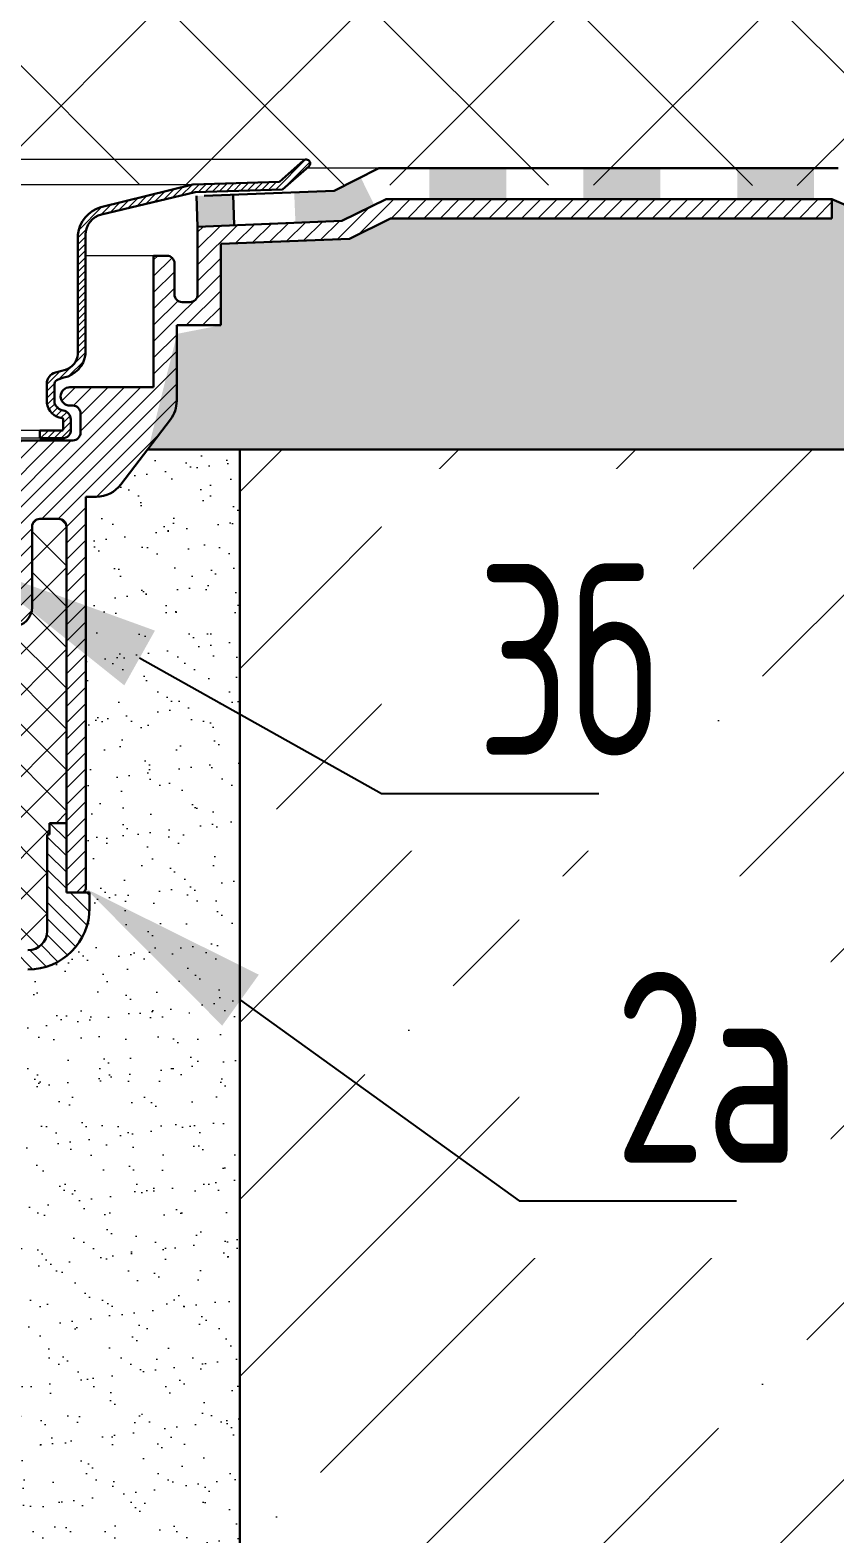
# Model space of a CAD drawing. Header units: millimetres. Extents: x -360149 to 682031, y -35655 to 209517.
# Drawn here: x 597201.7 to 597358.3, y 115422.5 to 115714.8 of the extents above; entities that cross this region are included whole.
import ezdxf
from ezdxf import colors
from ezdxf.entities.mleader import LeaderData, LeaderLine
from ezdxf.math import Vec2, Vec3

# ---------------------------------------------------------------- set-up
doc = ezdxf.new("R2010")
doc.units = ezdxf.units.MM
doc.header["$MEASUREMENT"] = 0
doc.linetypes.add('ACAD_ISO03W100', pattern=[30, 12, -18])
doc.linetypes.add('ACAD_ISO04W100', pattern=[30, 24, -3, 0, -3])
doc.layers.get('0').update_dxf_attribs({"color": 250, "lineweight": 9})
for name, color, linetype, lineweight in [('АР_Выноски АПР', 7, 'Continuous', 5), ('Основной', 7, 'Continuous', 30), ('Штриховка', 7, 'Continuous', 5)]:
    doc.layers.add(name, color=color, linetype=linetype, lineweight=lineweight)
doc.styles.add('ISOCPEUR', font='isocpeur.ttf', dxfattribs={"width": 0.7})

msp = doc.modelspace()

# ---------------------------------------------------------------- hatches: boundary and pattern name
at = {"layer": 'Штриховка'}
h = msp.add_hatch(dxfattribs=at)
h.set_pattern_fill('ANSI37', color=256, scale=224.451986)
h.set_pattern_definition([(45, (585125.794, 112506.023), (-19.83894, 19.83894), []), (135, (585125.794, 112506.023), (-19.83894, -19.83894), [])])
h.paths.add_polyline_path([(597691.39, 115684.22), (597186.38, 115684.8), (597186.24, 115983.49), (597691.39, 115983.49)])
at = {"layer": 'Штриховка', "linetype": 'Continuous'}
h = msp.add_hatch(dxfattribs=at)
h.set_pattern_fill('ANSI31', color=256, scale=7.481733, style=0)
h.set_pattern_definition([(45, (590349.5172, 114702.4834), (-0.661298, 0.661298), [])])
edge = h.paths.add_edge_path()
edge.add_line((597254.93, 115689.46), (597250.26, 115685.32))
edge.add_line((597250.26, 115685.32), (597233.37, 115684.8))
edge.add_line((597233.37, 115684.8), (597215.51, 115680.41))
edge.add_arc((597217.38, 115674.26), 6.43, 106.949, 172.8493)
edge.add_line((597211, 115675.06), (597211, 115651.83))
edge.add_arc((597207.74, 115652.01), 3.27, 279.9138, 356.8405, ccw=False)
edge.add_line((597208.3, 115648.79), (597206.66, 115648.26))
edge.add_arc((597207.23, 115646.09), 2.25, 104.8043, 180.0002)
edge.add_line((597204.98, 115646.09), (597204.98, 115642.34))
edge.add_arc((597208.33, 115642.76), 3.38, 187.1324, 263.9188)
edge.add_arc((597207.98, 115639.23), 0.168, -7.1345, 90, ccw=False)
edge.add_line((597208.14, 115639.21), (597208.14, 115637.17))
edge.add_arc((597207.95, 115637.17), 0.191, -90, 0, ccw=False)
edge.add_line((597207.95, 115636.98), (597203.63, 115636.98))
edge.add_line((597203.63, 115636.98), (597203.63, 115635.48))
edge.add_line((597203.63, 115635.48), (597208.04, 115635.48))
edge.add_arc((597208.04, 115637.09), 1.61, 270.0274, 365.0611)
edge.add_line((597209.64, 115637.23), (597209.64, 115639.15))
edge.add_arc((597207.88, 115639.15), 1.76, 360, 440.8196)
edge.add_arc((597208.5, 115642.98), 2.12, 197.5337, 260.8196, ccw=False)
edge.add_line((597206.48, 115642.34), (597206.48, 115646.09))
edge.add_arc((597207.43, 115646.01), 0.951, 104.7142, 175.0535, ccw=False)
edge.add_line((597207.19, 115646.93), (597208.3, 115647.29))
edge.add_arc((597207.2, 115652.53), 5.35, 281.8527, 352.076)
edge.add_line((597212.5, 115651.79), (597212.5, 115675.06))
edge.add_arc((597216.69, 115674.95), 4.2, 104.6515, 178.5397, ccw=False)
edge.add_line((597215.63, 115679.01), (597233.8, 115683.31))
edge.add_line((597233.8, 115683.31), (597250.84, 115683.84))
edge.add_line((597250.84, 115683.84), (597255.93, 115688.33))
edge.add_arc((597255.43, 115688.9), 0.757, 311.3714, 491.416)
at = {"layer": 'Штриховка', "linetype": 'ACAD_ISO03W100', "ltscale": 0.5}
h = msp.add_hatch(color=7, dxfattribs=at)
h.dxf.hatch_style = 1
h.paths.add_polyline_path([(597266.02, 115686.18), (597260.88, 115683.59), (597253.09, 115683.28), (597253.33, 115677.37), (597262.36, 115677.73), (597268.66, 115680.84)])
h = msp.add_hatch(color=7, dxfattribs=at)
h.dxf.hatch_style = 1
h.paths.add_polyline_path([(597294.36, 115687.96), (597279.4, 115687.96), (597279.4, 115681.97), (597294.36, 115681.97)])
h = msp.add_hatch(color=7, dxfattribs=at)
h.dxf.hatch_style = 1
h.paths.add_polyline_path([(597324.29, 115687.96), (597309.32, 115687.96), (597309.32, 115681.97), (597324.29, 115681.97)])
h = msp.add_hatch(color=7, dxfattribs=at)
h.dxf.hatch_style = 1
h.paths.add_polyline_path([(597354.21, 115687.96), (597339.25, 115687.96), (597339.25, 115681.97), (597354.21, 115681.97)])
h = msp.add_hatch(color=7, dxfattribs=at)
h.dxf.hatch_style = 1
h.paths.add_polyline_path([(597241.19, 115682.81), (597234.07, 115682.59), (597234.31, 115676.61), (597241.42, 115676.89)])
at = {"layer": 'Штриховка'}
h = msp.add_hatch(dxfattribs=at)
h.set_pattern_fill('AR-SAND', color=256, scale=4.48904)
h.set_pattern_definition([(37.5, (585124.826, 113134.474), (-0.2827797, 8.6495884), [0, -6.8233404, 0, -7.6313675, 0, -7.2946895]), (7.5, (585124.826, 113134.474), (7.944598, 12.668726), [0, -3.6810126, 0, -6.1499844, 0, -2.356746]), (327.5, (585119.304, 113134.474), (13.9795065, 0.0254037), [0, -2.24452, 0, -8.0802715, 0, -10.5492433]), (317.5, (585119.304, 113134.474), (13.494622, 3.93992), [0, -1.12226, 0, -5.297067, 0, -6.0602036])])
h.paths.add_polyline_path([(597691.39, 115633.34), (597224.68, 115633.34), (597230.32, 115655.79), (597238.88, 115657.46), (597238.88, 115673.29), (597263.91, 115674.27), (597271.92, 115678.23), (597291.66, 115678.23), (597357.71, 115678.23), (597357.71, 115681.97), (597366.41, 115678.23), (597691.39, 115678.23)])
h = msp.add_hatch(dxfattribs=at)
h.set_pattern_fill('AR-SAND', color=256, scale=4.48904)
h.set_pattern_definition([(37.5, (585136.587, 112386.6955), (-0.2827797, 8.6495884), [0, -6.8233404, 0, -7.6313675, 0, -7.2946895]), (7.5, (585136.587, 112386.696), (7.944598, 12.668726), [0, -3.6810126, 0, -6.1499844, 0, -2.356746]), (327.5, (585131.065, 112386.6955), (13.9795065, 0.0254037), [0, -2.24452, 0, -8.0802715, 0, -10.5492433]), (317.5, (585131.065, 112386.696), (13.494622, 3.93992), [0, -1.12226, 0, -5.297067, 0, -6.0602036])])
edge = h.paths.add_edge_path()
edge.add_line((597242.49, 115304.15), (597175.15, 115304.15))
edge.add_line((597175.15, 115304.15), (597175.15, 115417.75))
edge.add_line((597175.15, 115417.75), (597180.24, 115426.56))
edge.add_line((597180.24, 115426.56), (597180.24, 115484.96))
edge.add_arc((597181.74, 115484.96), 1.5, 90, 180, ccw=False)
edge.add_line((597181.74, 115486.46), (597184.43, 115486.46))
edge.add_arc((597184.43, 115489.45), 2.99, 270, 360)
edge.add_line((597187.42, 115489.45), (597187.42, 115506.06))
edge.add_arc((597184.43, 115506.06), 2.99, 360, 450)
edge.add_line((597184.43, 115509.05), (597181.74, 115509.05))
edge.add_line((597181.74, 115509.05), (597180.24, 115510.55))
edge.add_line((597180.24, 115510.55), (597180.24, 115521.02))
edge.add_line((597180.24, 115521.02), (597175.15, 115521.02))
edge.add_line((597175.15, 115521.02), (597175.15, 115532.24))
edge.add_line((597175.15, 115532.24), (597178.89, 115532.24))
edge.add_line((597178.89, 115532.24), (597178.89, 115528.5))
edge.add_line((597178.89, 115528.5), (597193.87, 115528.5))
edge.add_line((597193.87, 115528.5), (597193.87, 115532.24))
edge.add_line((597193.87, 115532.24), (597202.37, 115532.29))
edge.add_arc((597201.24, 115544.36), 12.12, 275.368, 359.3737)
edge.add_line((597213.36, 115544.22), (597213.37, 115547.23))
edge.add_line((597213.37, 115547.23), (597212.62, 115547.98))
edge.add_line((597212.62, 115547.98), (597212.62, 115624.13))
edge.add_line((597212.62, 115624.13), (597219.04, 115626))
edge.add_line((597219.04, 115626), (597224.68, 115633.34))
edge.add_line((597224.68, 115633.34), (597242.49, 115633.34))
edge.add_line((597242.49, 115633.34), (597242.49, 115304.15))
h = msp.add_hatch(dxfattribs=at)
h.set_pattern_fill('ANSI35', color=256, scale=194.525054)
h.set_pattern_definition([(45, (585136.587, 112356.77), (-34.3875, 34.3875), []), (45, (585170.974, 112356.77), (-34.3875, 34.3875), [60.78908, -12.15782, 0, -12.15782])])
h.paths.add_polyline_path([(597691.39, 115304.15), (597242.49, 115304.15), (597242.49, 115633.34), (597691.39, 115633.34)])

# ---------------------------------------------------------------- linework, layer by layer
for p, q in [((597255.43, 115689.66), (597092.78, 115689.66)), ((597269.56, 115687.96), (597255.52, 115687.96)), ((597092.78, 115684.8), (597233.37, 115684.8)), ((597225.75, 115670.97), (597212.5, 115670.97)), ((597203.63, 115636.98), (597092.78, 115636.98)), ((597203.63, 115635.48), (597092.78, 115635.48))]:
    msp.add_line(p, q)
at = {"layer": 'Основной'}
for p, q in [((597254.93, 115689.46), (597250.26, 115685.32)), ((597250.84, 115683.84), (597255.93, 115688.33)), ((597269.56, 115687.96), (597260.88, 115683.59)), ((597358.87, 115687.96), (597269.56, 115687.96)), ((597233.37, 115684.8), (597215.51, 115680.41)), ((597215.63, 115679.01), (597233.8, 115683.31)), ((597250.26, 115685.32), (597233.37, 115684.8)), ((597233.8, 115683.31), (597250.84, 115683.84)), ((597260.88, 115683.59), (597235.57, 115682.59)), ((597234.07, 115682.59), (597234.31, 115676.61)), ((597270.96, 115681.97), (597262.36, 115677.73)), ((597270.96, 115681.97), (597357.64, 115681.97)), ((597357.64, 115681.97), (597322.4, 115681.97)), ((597357.64, 115681.97), (597357.64, 115678.23)), ((597357.64, 115681.97), (597357.64, 115678.23)), ((597357.64, 115681.97), (597366.34, 115678.23)), ((597262.36, 115677.73), (597234.31, 115676.61)), ((597262.36, 115677.73), (597235.81, 115676.67)), ((597263.84, 115674.27), (597271.85, 115678.23)), ((597271.85, 115678.23), (597357.64, 115678.23)), ((597211, 115675.06), (597211, 115651.83)), ((597212.5, 115651.79), (597212.5, 115675.06)), ((597234.31, 115676.61), (597234.31, 115663.46)), ((597238.81, 115673.29), (597263.84, 115674.27)), ((597228.32, 115670.97), (597225.75, 115670.97)), ((597225.75, 115670.97), (597225.75, 115645.41)), ((597238.81, 115657.46), (597238.81, 115673.29)), ((597229.81, 115663.46), (597229.81, 115669.47)), ((597232.81, 115661.96), (597231.31, 115661.96)), ((597230.25, 115642.76), (597230.25, 115657.46)), ((597230.25, 115657.46), (597238.81, 115657.46)), ((597208.6, 115648.79), (597206.66, 115648.26)), ((597204.98, 115646.09), (597204.98, 115642.34)), ((597206.48, 115642.34), (597206.48, 115646.09)), ((597208.3, 115647.29), (597207.19, 115646.93)), ((597225.75, 115645.41), (597209.46, 115645.41)), ((597209.46, 115641.83), (597210.04, 115641.83)), ((597208.14, 115639.21), (597208.14, 115637.17)), ((597209.64, 115637.23), (597209.64, 115639.15)), ((597211.54, 115640.33), (597211.54, 115636.58)), ((597207.95, 115636.98), (597203.63, 115636.98)), ((597203.63, 115636.98), (597203.63, 115635.48)), ((597210.04, 115635.08), (597195.57, 115635.08)), ((597203.63, 115635.48), (597208.04, 115635.48)), ((597224.61, 115633.34), (597691.39, 115633.34)), ((597242.49, 115633.34), (597242.49, 115304.15))]:
    msp.add_line(p, q, dxfattribs=at)
at = {"layer": 'Основной', "linetype": 'ACAD_ISO04W100'}
msp.add_line((597241.42, 115676.89), (597241.19, 115682.81), dxfattribs=at)
at = {"layer": 'Основной'}
for centre, radius, start, end in [((597255.43, 115688.9), 0.757, 311.3714, 131.416), ((597217.38, 115674.26), 6.43, 106.949, 172.8493), ((597216.69, 115674.95), 4.2, 104.6515, 178.5397), ((597228.32, 115669.47), 1.5, 0, 90), ((597231.31, 115663.46), 1.5, 180, 270), ((597232.81, 115663.46), 1.5, 270, 0), ((597207.2, 115652.53), 5.35, 281.8527, 352.076), ((597207.55, 115652.09), 3.46, 287.6278, 355.7501), ((597207.23, 115646.09), 2.25, 104.8043, 180.0002), ((597207.43, 115646.01), 0.951, 104.7142, 175.0535), ((597209.46, 115643.62), 1.79, 90, 270), ((597208.33, 115642.76), 3.38, 187.1324, 263.9188), ((597208.5, 115642.98), 2.12, 197.5337, 260.8196), ((597210.04, 115640.33), 1.5, 0, 90), ((597224.25, 115642.76), 5.99, 322.6878, 0), ((597207.98, 115639.23), 0.168, 352.8655, 90), ((597207.88, 115639.15), 1.76, 0, 80.8196), ((597207.95, 115637.17), 0.191, 270, 0), ((597208.04, 115637.09), 1.61, 270.0274, 5.0611), ((597210.04, 115636.58), 1.5, 270, 0), ((597201.31, 115539.73), 3.75, 270, 0)]:
    msp.add_arc(centre, radius, start, end, dxfattribs=at)

# ---------------------------------------------------------------- next in the draw order: leaders
at = {"layer": 'АР_Выноски АПР'}
ml = msp.add_multileader_mtext('Standard', dxfattribs=at)
ml.set_content('3б', color=256, style='ISOCPEUR')
ml.set_leader_properties()
ml.build(insert=Vec2(0, 0))
ml.multileader.update_dxf_attribs({"text_left_attachment_type": 6, "text_right_attachment_type": 6, "dogleg_length": 100, "arrow_head_size": 37.09})
ctx = ml.context
ctx.base_point, ctx.char_height, ctx.arrow_head_size, ctx.landing_gap_size, ctx.plane_origin = Vec3(597284.91, 115566.43), 37.093, 37.09, 3.71, Vec3(597877.03, 114371.74)
ctx.left_attachment, ctx.right_attachment = 6, 6
notes = []
notes.append((ctx, [(1, (1, 1, 0), (597270.07, 115566.43), (1, 0), 14.84, [(1, [(597190.67, 115610.92)], 0, [])])]))
ctx.mtext.insert, ctx.mtext.width, ctx.mtext.defined_height, ctx.mtext.flow_direction = Vec3(597288.62, 115610.95), 23.4626, 393.41, 5
ctx.mtext.has_bg_fill, ctx.mtext.bg_color, ctx.mtext.bg_scale_factor, ctx.mtext.bg_transparency, ctx.mtext.use_window_bg_color = 1, -1027028792, 1.5, 0, 1
ml = msp.add_multileader_mtext('Standard', dxfattribs=at)
ml.set_content('2а', color=256, style='ISOCPEUR')
ml.set_leader_properties()
ml.build(insert=Vec2(0, 0))
ml.multileader.update_dxf_attribs({"text_left_attachment_type": 6, "text_right_attachment_type": 6, "dogleg_length": 100, "arrow_head_size": 37.09})
ctx = ml.context
ctx.base_point, ctx.char_height, ctx.arrow_head_size, ctx.landing_gap_size, ctx.plane_origin = Vec3(597311.69, 115487.28), 37.093, 37.09, 3.71, Vec3(597898.9, 114308.78)
ctx.left_attachment, ctx.right_attachment = 6, 6
notes.append((ctx, [(1, (1, 1, 0), (597296.85, 115487.28), (1, 0), 14.84, [(1, [(597212.55, 115547.96)], 0, [])])]))
ctx.mtext.insert, ctx.mtext.width, ctx.mtext.defined_height, ctx.mtext.flow_direction = Vec3(597315.4, 115531.79), 23.4626, 393.41, 5
ctx.mtext.has_bg_fill, ctx.mtext.bg_color, ctx.mtext.bg_scale_factor, ctx.mtext.bg_transparency, ctx.mtext.use_window_bg_color = 1, -1027028792, 1.5, 0, 1
for ctx, leaders in notes:
    for number, flags, end, landing, length, lines in leaders:
        leader = LeaderData()
        leader.index, (leader.has_last_leader_line, leader.has_dogleg_vector, leader.attachment_direction) = number, flags
        leader.last_leader_point, leader.dogleg_vector, leader.dogleg_length = Vec3(end), Vec3(landing), length
        for number, points, colour, breaks in lines:
            line = LeaderLine()
            line.index, line.vertices, line.color, line.breaks = number, Vec3.list(points), colors.encode_raw_color(colour), breaks
            leader.lines.append(line)
        ctx.leaders.append(leader)

# ---------------------------------------------------------------- next in the draw order: hatches: boundary and pattern name
at = {"layer": 'Штриховка', "linetype": 'ACAD_ISO04W100'}
h = msp.add_hatch(dxfattribs=at)
h.set_pattern_fill('ANSI31', color=256, scale=17.956159)
h.set_pattern_definition([(45, (594463.2726, 111063.4426), (-1.5871152, 1.5871152), [])])
edge = h.paths.add_edge_path()
edge.add_arc((597214.62, 115630.13), 5.99, 270, 322.6878, ccw=False)
edge.add_line((597214.62, 115624.13), (597212.55, 115624.13))
edge.add_line((597212.55, 115624.13), (597212.55, 115547.98))
edge.add_arc((597211.8, 115547.98), 0.749, 270, 360, ccw=False)
edge.add_line((597211.8, 115547.23), (597208.8, 115547.23))
edge.add_line((597208.8, 115547.23), (597208.8, 115560.71))
edge.add_line((597208.8, 115560.71), (597208.8, 115618.33))
edge.add_arc((597207.3, 115618.33), 1.5, 360.0005, 450)
edge.add_line((597207.3, 115619.83), (597203.63, 115619.83))
edge.add_arc((597203.63, 115618.33), 1.5, 450, 540)
edge.add_line((597202.13, 115618.33), (597202.13, 115602.67))
edge.add_arc((597198.38, 115602.67), 3.75, 270, 360, ccw=False)
edge.add_line((597198.38, 115598.93), (597195.69, 115598.93))
edge.add_arc((597195.69, 115597.43), 1.5, 450, 540)
edge.add_line((597194.19, 115597.43), (597194.19, 115547.23))
edge.add_line((597194.19, 115547.23), (597175.08, 115547.23))
edge.add_line((597175.08, 115547.23), (597175.08, 115535.99))
edge.add_line((597175.08, 115535.99), (597175.08, 115535.99))
edge.add_line((597175.08, 115535.99), (597175.08, 115532.24))
edge.add_line((597175.08, 115532.24), (597175.08, 115440.08))
edge.add_line((597175.08, 115440.08), (597173.28, 115433.34))
edge.add_line((597173.28, 115433.34), (597170.59, 115433.34))
edge.add_line((597170.59, 115433.34), (597170.59, 115553.34))
edge.add_line((597170.59, 115553.34), (597188.66, 115555.54))
edge.add_arc((597188.57, 115556.29), 0.749, 276.9568, 360)
edge.add_line((597189.32, 115556.29), (597189.32, 115602.75))
edge.add_arc((597190.82, 115602.75), 1.5, 89.7496, 180, ccw=False)
edge.add_line((597190.82, 115604.25), (597190.82, 115604.25))
edge.add_line((597190.82, 115604.25), (597197.56, 115604.25))
edge.add_arc((597197.56, 115605), 0.749, 270.0001, 360)
edge.add_line((597198.31, 115605), (597198.31, 115617.76))
edge.add_line((597198.31, 115617.76), (597198.31, 115620.84))
edge.add_line((597198.31, 115620.84), (597189.57, 115620.84))
edge.add_line((597189.57, 115620.84), (597189.57, 115629.09))
edge.add_arc((597195.57, 115629.09), 5.99, 450, 540, ccw=False)
edge.add_line((597195.57, 115635.08), (597210.04, 115635.08))
edge.add_arc((597210.04, 115636.58), 1.5, 270, 360)
edge.add_line((597211.54, 115636.58), (597211.54, 115640.33))
edge.add_arc((597210.04, 115640.33), 1.5, 360, 450)
edge.add_line((597210.04, 115641.83), (597209.46, 115641.83))
edge.add_arc((597209.46, 115643.62), 1.79, 90, 270, ccw=False)
edge.add_line((597209.46, 115645.41), (597225.75, 115645.41))
edge.add_line((597225.75, 115645.41), (597225.75, 115670.97))
edge.add_line((597225.75, 115670.97), (597228.32, 115670.97))
edge.add_arc((597228.32, 115669.47), 1.5, 360, 450, ccw=False)
edge.add_line((597229.81, 115669.47), (597229.81, 115663.46))
edge.add_arc((597231.31, 115663.46), 1.5, 180, 270)
edge.add_line((597231.31, 115661.96), (597232.81, 115661.96))
edge.add_arc((597232.81, 115663.46), 1.5, 270, 360)
edge.add_line((597234.31, 115663.46), (597234.31, 115676.61))
edge.add_line((597234.31, 115676.61), (597262.36, 115677.73))
edge.add_line((597262.36, 115677.73), (597270.87, 115681.93))
edge.add_line((597270.87, 115681.93), (597357.64, 115681.97))
edge.add_line((597357.64, 115681.97), (597357.64, 115678.23))
edge.add_line((597357.64, 115678.23), (597271.85, 115678.23))
edge.add_line((597271.85, 115678.23), (597263.84, 115674.27))
edge.add_line((597263.84, 115674.27), (597238.81, 115673.29))
edge.add_line((597238.81, 115673.29), (597238.81, 115657.46))
edge.add_line((597238.81, 115657.46), (597230.25, 115657.46))
edge.add_line((597230.25, 115657.46), (597230.25, 115642.76))
edge.add_arc((597224.25, 115642.76), 5.99, 322.6878, 360, ccw=False)
edge.add_line((597229.02, 115639.13), (597219.39, 115626.49))
at = {"layer": 'Штриховка'}
h = msp.add_hatch(dxfattribs=at)
h.set_pattern_fill('ANSI37', color=256, scale=44.890397)
h.set_pattern_definition([(45, (594463.2726, 111063.4426), (-3.967788, 3.967788), []), (135, (594463.2726, 111063.4426), (-3.967788, -3.967788), [])])
h.paths.add_polyline_path([(597208.8, 115560.71), (597205.5, 115560.71), (597205.5, 115558.47), (597205.05, 115558.47), (597205.05, 115539.73, -0.414214), (597201.31, 115535.99), (597175.08, 115535.99), (597175.08, 115547.23), (597194.19, 115547.23), (597194.19, 115597.43, -0.414214), (597195.69, 115598.93), (597198.38, 115598.93, 0.414214), (597202.13, 115602.67), (597202.13, 115618.33, -0.129717), (597202.33, 115619.07), (597202.89, 115619.64, -0.129717), (597203.63, 115619.83), (597207.3, 115619.83, -0.414214), (597208.8, 115618.33)])
at = {"layer": 'Штриховка', "linetype": 'ACAD_ISO04W100'}
h = msp.add_hatch(dxfattribs=at)
h.set_pattern_fill('ANSI31', color=256, scale=17.956159, angle=90)
h.set_pattern_definition([(135, (590350.415, 114702.4834), (-1.5871152, -1.5871152), [])])
h.paths.add_polyline_path([(597205.05, 115558.47), (597205.5, 115558.47), (597205.5, 115560.71), (597208.8, 115560.71), (597208.8, 115547.23), (597208.8, 115547.23), (597213.3, 115547.23), (597213.3, 115544.23, -0.414214), (597201.31, 115532.24), (597193.8, 115532.24), (597193.8, 115528.5), (597178.82, 115528.5), (597178.82, 115532.24), (597175.08, 115532.24), (597175.08, 115535.99), (597201.31, 115535.99, 0.414214), (597205.05, 115539.73)])

# ---------------------------------------------------------------- next in the draw order: linework, layer by layer
at = {"layer": 'Основной'}
for p, q in [((597219.39, 115626.49), (597229.02, 115639.13)), ((597212.55, 115547.98), (597212.55, 115624.13)), ((597212.55, 115624.13), (597214.62, 115624.13)), ((597202.13, 115602.67), (597202.13, 115618.33)), ((597202.33, 115619.07), (597202.89, 115619.64)), ((597203.63, 115619.83), (597207.3, 115619.83)), ((597208.8, 115618.33), (597208.8, 115547.23)), ((597208.8, 115560.71), (597205.5, 115560.71)), ((597205.5, 115560.71), (597205.5, 115558.47)), ((597208.8, 115547.23), (597208.8, 115560.71)), ((597205.5, 115558.47), (597205.05, 115558.47)), ((597205.05, 115558.47), (597205.05, 115539.73)), ((597208.8, 115547.23), (597211.8, 115547.23)), ((597213.3, 115547.23), (597208.8, 115547.23)), ((597213.3, 115544.23), (597213.3, 115547.23))]:
    msp.add_line(p, q, dxfattribs=at)
for centre, radius, start, end in [((597214.62, 115630.13), 5.99, 270, 322.6878), ((597203.63, 115618.33), 1.5, 90, 180), ((597207.3, 115618.33), 1.5, 0, 90), ((597198.38, 115602.67), 3.75, 270, 0), ((597211.8, 115547.98), 0.749, 270, 0), ((597201.31, 115544.23), 11.99, 270, 0)]:
    msp.add_arc(centre, radius, start, end, dxfattribs=at)

doc.saveas('drawing.dxf')
